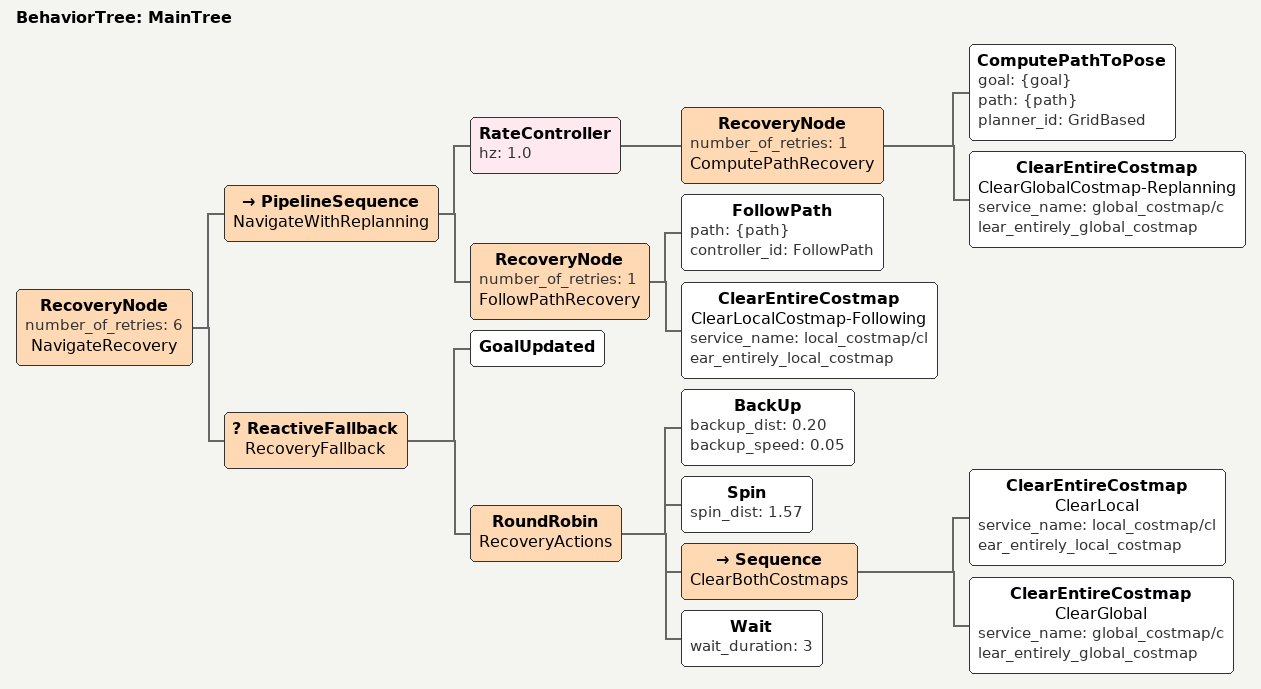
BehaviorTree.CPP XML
<root main_tree_to_execute="MainTree">
  <BehaviorTree ID="MainTree">

    <!--
      Outer retry wrapper: up to 6 full navigate+recover cycles.
      If all 6 fail → NavigateToPose action returns FAILED.
    -->
    <RecoveryNode number_of_retries="6" name="NavigateRecovery">

      <!-- ── Navigation pipeline ────────────────────────────────────────── -->
      <PipelineSequence name="NavigateWithReplanning">

        <!--
          Recompute the global path at 1 Hz while following.
          Wrapped in RecoveryNode: on planner failure, clear the global costmap
          once then retry.
        -->
        <RateController hz="1.0">
          <RecoveryNode number_of_retries="1" name="ComputePathRecovery">
            <ComputePathToPose goal="{goal}" path="{path}" planner_id="GridBased"/>
            <ClearEntireCostmap
              name="ClearGlobalCostmap-Replanning"
              service_name="global_costmap/clear_entirely_global_costmap"/>
          </RecoveryNode>
        </RateController>

        <!--
          Follow the computed path.
          On controller failure, clear the local costmap once then retry.
        -->
        <RecoveryNode number_of_retries="1" name="FollowPathRecovery">
          <FollowPath path="{path}" controller_id="FollowPath"/>
          <ClearEntireCostmap
            name="ClearLocalCostmap-Following"
            service_name="local_costmap/clear_entirely_local_costmap"/>
        </RecoveryNode>

      </PipelineSequence>

      <!-- ── Recovery fallback ──────────────────────────────────────────── -->
      <!--
        ReactiveFallback: checks GoalUpdated on every tick.
        If goal changed, abort recovery and re-enter navigation with new goal.
      -->
      <ReactiveFallback name="RecoveryFallback">
        <GoalUpdated/>

        <!--
          RoundRobin: each failure cycles to the NEXT recovery behaviour.
          Sequence: backup → spin → clear costmaps → wait (all or nothing).
        -->
        <RoundRobin name="RecoveryActions">

          <!-- Step 1: back away from whatever caused the failure -->
          <BackUp backup_dist="0.20" backup_speed="0.05"/>

          <!-- Step 2: spin to get fresh 360° scan coverage -->
          <Spin spin_dist="1.57"/>

          <!-- Step 3: clear both costmaps and try fresh plan -->
          <Sequence name="ClearBothCostmaps">
            <ClearEntireCostmap
              name="ClearLocal"
              service_name="local_costmap/clear_entirely_local_costmap"/>
            <ClearEntireCostmap
              name="ClearGlobal"
              service_name="global_costmap/clear_entirely_global_costmap"/>
          </Sequence>

          <!-- Step 4: wait for dynamic obstacles to clear -->
          <Wait wait_duration="3"/>

        </RoundRobin>
      </ReactiveFallback>

    </RecoveryNode>
  </BehaviorTree>
</root>
